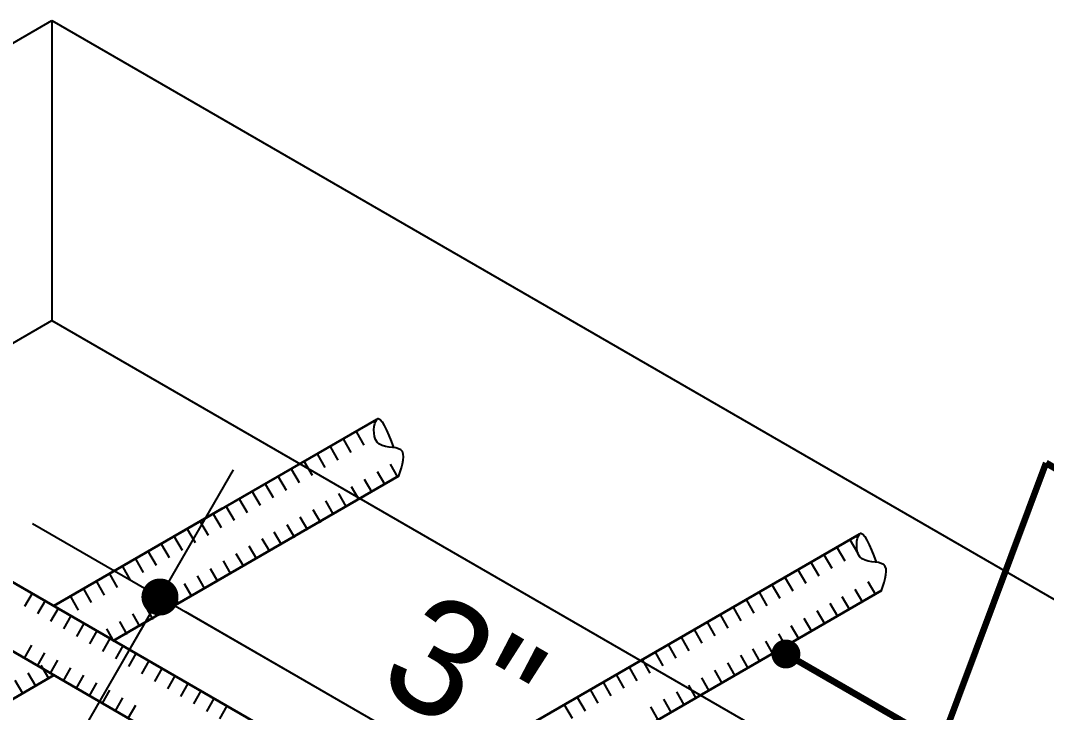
# Model space of a CAD drawing. Header units: inches. Extents: x -159432 to -126829, y -44881 to -40109.
# Drawn here: x -146583 to -146512.1, y -42155.6 to -42107.8 of the extents above; entities that cross this region are included whole.
import ezdxf

# ---------------------------------------------------------------- set-up
doc = ezdxf.new("R2010")
doc.units = ezdxf.units.IN
doc.header["$LTSCALE"] = 10
doc.header["$MEASUREMENT"] = 0
doc.header["$PDMODE"] = 34
doc.layers.get('0').update_dxf_attribs({"color": 140, "lineweight": 25})
doc.layers.get('Defpoints').update_dxf_attribs({"lineweight": 25})
for name, color, linetype, lineweight in [('DIM', 6, 'Continuous', 25), ('DIMENSION', 6, 'Continuous', 25), ('LINTEL', 12, 'Continuous', 35)]:
    doc.layers.add(name, color=color, linetype=linetype, lineweight=lineweight)
doc.dimstyles.new('ARCHITECT', dxfattribs={"dimtxt": 7, "dimasz": 2, "dimexe": 6, "dimexo": 6, "dimgap": 2, "dimtad": 1, "dimdec": 1, "dimzin": 3, "dimdsep": 46, "dimlunit": 4, "dimtxsty": 'Standard', "dimblk1": 'DIM', "dimblk2": 'DIM', "dimsah": 1, "dimcen": 0.09375, "dimse1": 1, "dimse2": 1, "dimclrd": 6, "dimclre": 6, "dimclrt": 5, "dimadec": 0, "dimazin": 0, "dimtfac": 0.5, "dimtdec": 1, "dimtofl": 0, "dimtmove": 2, "dimatfit": 3, "dimldrblk": 'DIM', "dimfxl": 6, "dimfrac": 1, "dimtolj": 1, "dimtzin": 0, "dimarcsym": 0})
doc.dimstyles.new('ARCHITECT$0', dxfattribs={"dimscale": 0, "dimtxt": 8, "dimasz": 2, "dimexe": 0, "dimexo": 3, "dimgap": 2, "dimtad": 1, "dimdec": 0, "dimlfac": -1, "dimzin": 3, "dimdsep": 46, "dimlunit": 4, "dimtxsty": 'Standard', "dimblk": 'DIM', "dimcen": 0.125, "dimdle": 10.5, "dimclrd": 6, "dimclre": 6, "dimclrt": 2, "dimadec": 0, "dimazin": 0, "dimtfac": 1, "dimtdec": 0, "dimtofl": 0, "dimtmove": 2, "dimatfit": 3, "dimldrblk": 'DOT', "dimfxl": 1, "dimfrac": 2, "dimtolj": 2, "dimtzin": 3, "dimlwd": -1, "dimlwe": -1, "dimarcsym": 0})

# ---------------------------------------------------------------- blocks, each defined once
blk = doc.blocks.new('DIM')
at = {"layer": 'DIM'}
for p, q in [((0, 5.082), (0, -5.082)), ((5.082, 0), (-5.082, 0))]:
    blk.add_line(p, q, dxfattribs=at)
at = {"layer": 'DIM', "const_width": 0.64}
blk.add_lwpolyline([(-0.32, 0, 1), (0.32, 0, 1)], format="xyb", close=True, dxfattribs=at)
blk = doc.blocks.new('*D369')
at = {"layer": 'Defpoints', "color": 0, "ltscale": 8}
for p in [(-146577.908, -42155.435), (-146537.405, -42168.398), (-146541.917, -42176.214)]:
    blk.add_point(p, dxfattribs=at)
at = {"layer": 'DIMENSION', "color": 6, "ltscale": 8}
for p, q in [((-146576.408, -42152.837), (-146573.395, -42147.619)), ((-146571.663, -42148.619), (-146539.137, -42167.398)), ((-146540.417, -42173.616), (-146537.405, -42168.398))]:
    blk.add_line(p, q, dxfattribs=at)
at = {"layer": 'DIMENSION', "color": 6, "ltscale": 8, "xscale": 2, "yscale": 2, "zscale": 2}
for p, rotation in [((-146573.395, -42147.619), 150.0000000000108), ((-146537.405, -42168.398), 330.0000000000108)]:
    blk.add_blockref('DIM', p, dxfattribs=dict(at, rotation=rotation))
at = {"layer": 'DIMENSION', "color": 2, "ltscale": 8, "insert": (-146552.4, -42152.813), "char_height": 8, "attachment_point": 5, "rotation": 330}
blk.add_mtext('\\A2;3"', dxfattribs=at)
blk = doc.blocks.new('_Dot')
at = {"color": 0, "linetype": 'ByBlock', "lineweight": -2}
blk.add_line((-0.5, 0), (-1, 0), dxfattribs=at)
at = {"color": 0, "linetype": 'ByBlock', "const_width": 0.5}
blk.add_lwpolyline([(-0.25, 0, 1), (0.25, 0, 1)], format="xyb", close=True, dxfattribs=at)
blk = doc.blocks.new('DOT')
blk.add_line((-0.5, 0), (-1, 0))
at = {"const_width": 0.5}
blk.add_lwpolyline([(-0.25, 0, 1), (0.25, 0, 1)], format="xyb", close=True, dxfattribs=at)

msp = doc.modelspace()

# ---------------------------------------------------------------- linework, layer by layer
at = {"layer": 'DIMENSION', "ltscale": 8}
for p, q in [((-146717.59409, -42186.70578), (-146580.87373, -42107.77025)), ((-146580.87373, -42107.77025), (-146441.09693, -42188.47042)), ((-146580.87373, -42107.77025), (-146580.87373, -42128.50625)), ((-146717.59409, -42207.44178), (-146580.87373, -42128.50625)), ((-146580.87373, -42128.50625), (-146441.09693, -42209.20642))]:
    msp.add_line(p, q, dxfattribs=at)
at = {"layer": 'DIMENSION', "ltscale": 15}
for p, q in [((-146559.81144, -42136.2149), (-146559.29303, -42137.1128)), ((-146560.70933, -42136.73331), (-146560.19092, -42137.6312)), ((-146562.50511, -42137.77013), (-146561.9867, -42138.66802)), ((-146561.60722, -42137.25172), (-146561.08881, -42138.14961)), ((-146563.403, -42138.28853), (-146562.88459, -42139.18642)), ((-146557.48064, -42138.42872), (-146556.96223, -42139.32661)), ((-146564.30089, -42138.80694), (-146563.78248, -42139.70483)), ((-146558.37853, -42138.94712), (-146557.86012, -42139.84501)), ((-146566.09667, -42139.84375), (-146565.57827, -42140.74165)), ((-146565.19878, -42139.32535), (-146564.68037, -42140.22324)), ((-146559.27642, -42139.46553), (-146558.75801, -42140.36342)), ((-146566.99456, -42140.36216), (-146566.47616, -42141.26005)), ((-146561.0577, -42140.4625), (-146560.5393, -42141.36039)), ((-146560.17431, -42139.98394), (-146559.6559, -42140.88183)), ((-146567.89246, -42140.88057), (-146567.37405, -42141.77846)), ((-146561.95559, -42140.98091), (-146561.43719, -42141.8788)), ((-146569.68824, -42141.91738), (-146569.16983, -42142.81527)), ((-146568.79035, -42141.39898), (-146568.27194, -42142.29687)), ((-146563.7163, -42142.07847), (-146563.19789, -42142.97637)), ((-146562.81841, -42141.56007), (-146562.3, -42142.45796)), ((-146570.58613, -42142.43579), (-146570.06772, -42143.33368)), ((-146564.61419, -42142.59688), (-146564.09578, -42143.49477)), ((-146572.38191, -42143.4726), (-146571.8635, -42144.37049)), ((-146571.48402, -42142.9542), (-146570.96561, -42143.85209)), ((-146565.51208, -42143.11529), (-146564.99367, -42144.01318)), ((-146573.2798, -42143.99101), (-146572.76139, -42144.8889)), ((-146567.24121, -42144.08211), (-146566.7228, -42144.98)), ((-146566.34332, -42143.5637), (-146565.82491, -42144.46159)), ((-146525.67268, -42143.69685), (-146525.15427, -42144.59474)), ((-146574.17769, -42144.50942), (-146573.65929, -42145.40731)), ((-146568.1391, -42144.60052), (-146567.62069, -42145.49841)), ((-146527.46847, -42144.73365), (-146526.95006, -42145.63154)), ((-146526.57057, -42144.21525), (-146526.05216, -42145.11315)), ((-146575.97349, -42145.5462), (-146575.45509, -42146.44409)), ((-146575.97347, -42145.54623), (-146575.45507, -42146.44412)), ((-146575.07558, -42145.02782), (-146574.55718, -42145.92572)), ((-146569.03699, -42145.11892), (-146568.51859, -42146.01681)), ((-146528.36636, -42145.25205), (-146527.84795, -42146.14995)), ((-146576.87139, -42146.0646), (-146576.35298, -42146.96249)), ((-146570.83277, -42146.15574), (-146570.31437, -42147.05363)), ((-146569.93488, -42145.63733), (-146569.41648, -42146.53522)), ((-146530.16214, -42146.28887), (-146529.64373, -42147.18676)), ((-146529.26425, -42145.77046), (-146528.74584, -42146.66835)), ((-146577.76928, -42146.58301), (-146577.25087, -42147.4809)), ((-146571.73067, -42146.67414), (-146571.21226, -42147.57203)), ((-146531.06005, -42146.80724), (-146530.54164, -42147.70513)), ((-146524.45181, -42146.55316), (-146523.93341, -42147.45105)), ((-146579.56506, -42147.61982), (-146579.04665, -42148.51772)), ((-146578.66717, -42147.10142), (-146578.14876, -42147.99931)), ((-146573.50426, -42147.7494), (-146572.98585, -42148.64729)), ((-146572.62856, -42147.19255), (-146572.11015, -42148.09044)), ((-146531.95794, -42147.32565), (-146531.43953, -42148.22354)), ((-146526.24759, -42147.58997), (-146525.72919, -42148.48786)), ((-146525.3497, -42147.07156), (-146524.8313, -42147.96946)), ((-146574.40215, -42148.2678), (-146573.88374, -42149.16569)), ((-146533.7537, -42148.3625), (-146533.2353, -42149.26039)), ((-146532.85581, -42147.84409), (-146532.33741, -42148.74198)), ((-146527.07883, -42148.03838), (-146526.56043, -42148.93628)), ((-146575.30004, -42148.78621), (-146574.78163, -42149.6841)), ((-146534.65159, -42148.8809), (-146534.13319, -42149.77879)), ((-146528.87462, -42149.0752), (-146528.35621, -42149.97309)), ((-146527.97672, -42148.55679), (-146527.45832, -42149.45468)), ((-146577.09582, -42149.82302), (-146576.57741, -42150.72091)), ((-146576.19793, -42149.30462), (-146575.67952, -42150.20251)), ((-146535.54949, -42149.39931), (-146535.03108, -42150.2972)), ((-146529.77251, -42149.59361), (-146529.2541, -42150.4915)), ((-146537.34529, -42150.43609), (-146536.82688, -42151.33398)), ((-146536.4474, -42149.91768), (-146535.92899, -42150.81557)), ((-146530.64384, -42150.15801), (-146530.12543, -42151.0559)), ((-146538.24318, -42150.9545), (-146537.72477, -42151.85239)), ((-146532.43962, -42151.19482), (-146531.92122, -42152.09271)), ((-146531.54173, -42150.67642), (-146531.02332, -42151.57431)), ((-146540.03896, -42151.99131), (-146539.52055, -42152.8892)), ((-146539.14107, -42151.4729), (-146538.62266, -42152.37079)), ((-146533.27086, -42151.64324), (-146532.75245, -42152.54113)), ((-146581.62266, -42152.33399), (-146581.10425, -42153.23188)), ((-146540.93685, -42152.50972), (-146540.41845, -42153.40761)), ((-146535.06664, -42152.68005), (-146534.54824, -42153.57794)), ((-146534.16875, -42152.16164), (-146533.65035, -42153.05953)), ((-146583.41844, -42153.3708), (-146582.90003, -42154.26869)), ((-146582.52055, -42152.8524), (-146582.00214, -42153.75029)), ((-146541.83474, -42153.02812), (-146541.31634, -42153.92602)), ((-146535.96453, -42153.19846), (-146535.44613, -42154.09635)), ((-146543.63053, -42154.06494), (-146543.11212, -42154.96283)), ((-146542.73263, -42153.54653), (-146542.21423, -42154.44442)), ((-146536.86243, -42153.71686), (-146536.34402, -42154.61476)), ((-146544.52842, -42154.58335), (-146544.01001, -42155.48124)), ((-146538.59156, -42154.68368), (-146538.07315, -42155.58157)), ((-146537.69366, -42154.16528), (-146537.17526, -42155.06317)), ((-146545.42631, -42155.10175), (-146544.9079, -42155.99964)), ((-146539.48945, -42155.20209), (-146538.97104, -42156.09998))]:
    msp.add_line(p, q, dxfattribs=at)
at = {"layer": 'DIMENSION'}
for p, q in [((-146582.24068, -42147.36637), (-146582.75953, -42148.264)), ((-146581.34278, -42147.88477), (-146581.86164, -42148.7824)), ((-146580.44489, -42148.40317), (-146580.96374, -42149.3008)), ((-146579.54699, -42148.92157), (-146580.06585, -42149.8192)), ((-146578.6491, -42149.43997), (-146579.16795, -42150.3376)), ((-146577.7512, -42149.95837), (-146578.27006, -42150.856)), ((-146576.85331, -42150.47677), (-146577.37216, -42151.3744)), ((-146582.76613, -42151.85177), (-146582.24727, -42150.95414)), ((-146575.95541, -42150.99517), (-146576.47427, -42151.8928)), ((-146581.86823, -42152.37017), (-146581.34937, -42151.47254)), ((-146580.97034, -42152.88857), (-146580.45148, -42151.99094)), ((-146575.05752, -42151.51357), (-146575.57637, -42152.4112)), ((-146580.07244, -42153.40697), (-146579.55358, -42152.50934)), ((-146574.15962, -42152.03197), (-146574.67848, -42152.9296)), ((-146573.26172, -42152.55037), (-146573.78058, -42153.448)), ((-146579.17455, -42153.92537), (-146578.65569, -42153.02774)), ((-146572.36383, -42153.06877), (-146572.88269, -42153.9664)), ((-146578.27665, -42154.44377), (-146577.75779, -42153.54614)), ((-146577.37876, -42154.96217), (-146576.8599, -42154.06454)), ((-146571.46593, -42153.58717), (-146571.98479, -42154.4848)), ((-146570.56804, -42154.10557), (-146571.0869, -42155.0032)), ((-146576.48086, -42155.48057), (-146575.962, -42154.58294)), ((-146569.67014, -42154.62397), (-146570.189, -42155.5216)), ((-146575.58297, -42155.99897), (-146575.06411, -42155.10134)), ((-146568.77225, -42155.14237), (-146569.29111, -42156.04))]:
    msp.add_line(p, q, dxfattribs=at)
at = {"layer": 'DIMENSION', "ltscale": 15}
for points in [[(-146556.88229, -42139.24731), (-146556.73959, -42137.44712), (-146558.38743, -42136.91387), (-146558.41339, -42135.34434), (-146557.25058, -42137.27361)], [(-146523.51063, -42147.17551), (-146523.36794, -42145.37532), (-146525.01578, -42144.84207), (-146525.04174, -42143.27254), (-146523.87893, -42145.20181)]]:
    msp.add_spline(points, degree=3, dxfattribs=at)
at = {"layer": 'LINTEL', "ltscale": 15}
for p, q in [((-146613.06619, -42129.56925), (-146475.20639, -42209.16264)), ((-146557.19051, -42166.6206), (-146614.83971, -42133.29762)), ((-146576.92587, -42146.03071), (-146558.41015, -42135.34065)), ((-146572.77867, -42148.4251), (-146556.88229, -42139.24731)), ((-146580.73999, -42148.23279), (-146569.08952, -42141.50639)), ((-146557.18814, -42161.83046), (-146525.0385, -42143.26885)), ((-146553.25637, -42164.34922), (-146523.51063, -42147.17551)), ((-146576.62185, -42150.64395), (-146572.13237, -42148.05195)), ((-146584.63833, -42155.27227), (-146580.7285, -42153.01493))]:
    msp.add_line(p, q, dxfattribs=at)

# ---------------------------------------------------------------- dimensions: what is measured, and where the dimension line sits
at = {"layer": 'DIMENSION', "ltscale": 8}
dim = msp.add_aligned_dim(p1=(-146577.9079, -42155.43525), p2=(-146541.9173, -42176.21444), distance=9.02531, text='3"', dimstyle='ARCHITECT$0', override={"dimscale": 1}, dxfattribs=at)
dim.commit()
dim.dimension.update_dxf_attribs({"geometry": '*D369', "text_midpoint": (-146552.39995, -42152.81255)})

# ---------------------------------------------------------------- leaders
msp.add_leader([(-146530.12026, -42151.55847), (-146519.38791, -42157.7548), (-146512.12971, -42138.34711), (-146508.48362, -42140.46175)], dimstyle='ARCHITECT', override={"dimtxt": 8, "dimexe": 0, "dimexo": 3, "dimdec": 0, "dimlfac": -1, "dimcen": 0.125, "dimdle": 10.5, "dimse1": 0, "dimse2": 0, "dimclrt": 2, "dimtfac": 1, "dimtdec": 0, "dimldrblk": 'Dot', "dimfxl": 1, "dimfrac": 2, "dimtolj": 2, "dimtzin": 3, "dimlwd": 65535, "dimlwe": 65535}, dxfattribs=at)

doc.saveas('drawing.dxf')
